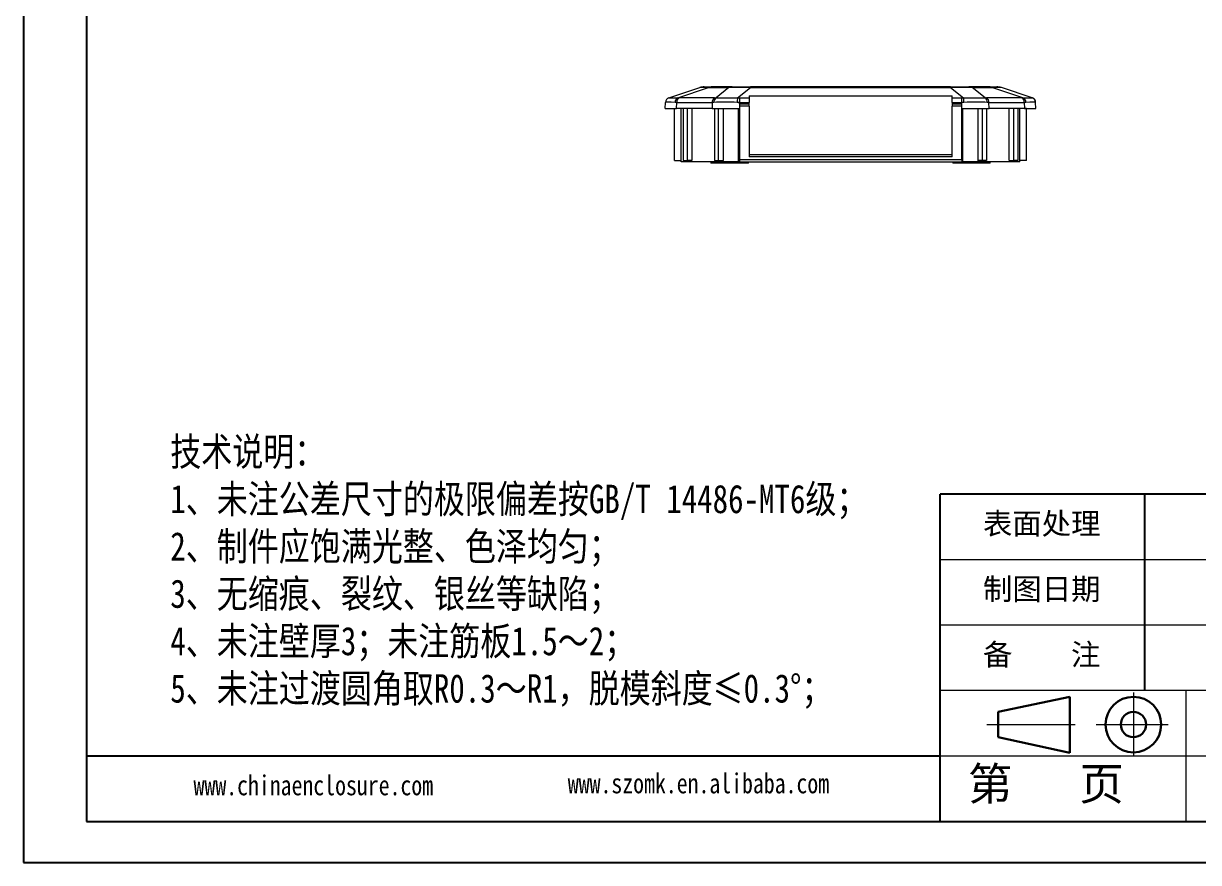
# Model space of a CAD drawing. Header units: inches. Extents: x 1153 to 4140, y 573 to 968.
# Drawn here: x 3016.2 to 3259.2, y 573 to 746.5 of the extents above; entities that cross this region are included whole.
import ezdxf

# ---------------------------------------------------------------- set-up
doc = ezdxf.new("R2010")
doc.units = ezdxf.units.IN
doc.linetypes.add('CENTER2', pattern=[28.575, 19.05, -3.175, 3.175, -3.175])
doc.layers.add('文字', color=81, linetype='Continuous')
for name, color, linetype, lineweight in [('粗实线', 7, 'Continuous', 30), ('细实线', 3, 'Continuous', 9), ('细点划线', 2, 'CENTER2', 9)]:
    doc.layers.add(name, color=color, linetype=linetype, lineweight=lineweight)
doc.styles.get("Standard").update_dxf_attribs({"font": 'txt', "bigfont": 'gbcbig.shx'})
doc.styles.add('宋体', font='', dxfattribs={"width": 0.8, "height": 3.5})
doc.styles.get('宋体').set_extended_font_data('SimSun')

msp = doc.modelspace()

# ---------------------------------------------------------------- linework, layer by layer
for p, q in [((3016.166, 928.498), (3016.166, 572.957)), ((3029.178, 920.033), (3029.178, 581.422)), ((3016.166, 737.559), (3016.166, 572.957)), ((3307.372, 649.144), (3205.788, 649.144)), ((3205.788, 581.422), (3205.788, 649.144)), ((3248.115, 608.511), (3248.115, 649.144)), ((3205.788, 594.966), (3029.178, 594.966)), ((3029.178, 581.422), (3510.538, 581.422)), ((3016.166, 572.957), (3519.003, 572.957)), ((3016.166, 572.957), (3248.961, 572.957))]:
    msp.add_line(p, q)
at = {"color": 7, "linetype": 'Continuous', "lineweight": 15}
for p, q in [((3149.638, 731.15), (3156.037, 733.27)), ((3151.473, 731.149), (3157.878, 733.271)), ((3156.503, 733.384), (3156.201, 733.286)), ((3157.878, 733.271), (3162.076, 733.271)), ((3162.742, 733.422), (3158.544, 733.422)), ((3162.076, 733.271), (3159.4, 731.149)), ((3163.845, 731.15), (3166.519, 733.27)), ((3166.226, 731.589), (3208.226, 731.589)), ((3166.226, 731.589), (3166.226, 731.146)), ((3166.519, 733.27), (3166.519, 733.422)), ((3207.934, 733.422), (3166.519, 733.422)), ((3166.519, 733.27), (3207.934, 733.27)), ((3207.934, 733.422), (3207.934, 733.27)), ((3207.934, 733.27), (3210.607, 731.15)), ((3208.226, 731.146), (3208.226, 731.589)), ((3215.909, 733.422), (3211.711, 733.422)), ((3215.053, 731.149), (3212.377, 733.271)), ((3212.377, 733.271), (3216.575, 733.271)), ((3216.575, 733.271), (3222.98, 731.149)), ((3218.252, 733.286), (3217.95, 733.384)), ((3224.814, 731.15), (3218.415, 733.27)), ((3148.918, 728.922), (3148.941, 730.214)), ((3151.261, 728.922), (3151.284, 730.219)), ((3151.284, 730.219), (3158.6, 730.219)), ((3159.085, 731.144), (3151.769, 731.144)), ((3158.6, 730.219), (3158.578, 728.922)), ((3164.226, 729.922), (3166.226, 729.922)), ((3164.226, 729.922), (3164.226, 729.431)), ((3166.226, 729.431), (3164.226, 729.431)), ((3164.226, 729.431), (3164.226, 718.431)), ((3164.251, 729.922), (3164.256, 730.214)), ((3164.256, 731.146), (3164.256, 730.214)), ((3164.256, 731.146), (3166.226, 731.146)), ((3164.256, 730.214), (3166.226, 730.214)), ((3166.226, 731.146), (3166.226, 730.214)), ((3166.226, 729.922), (3166.226, 730.214)), ((3166.226, 729.431), (3166.226, 729.922)), ((3166.226, 729.431), (3166.226, 718.932)), ((3208.226, 731.146), (3210.196, 731.146)), ((3208.226, 730.214), (3208.226, 731.146)), ((3208.226, 730.214), (3210.196, 730.214)), ((3208.226, 730.214), (3208.226, 729.922)), ((3208.226, 729.922), (3210.226, 729.922)), ((3208.226, 729.922), (3208.226, 729.431)), ((3208.226, 718.932), (3208.226, 729.431)), ((3210.226, 729.431), (3208.226, 729.431)), ((3210.196, 731.146), (3210.196, 730.214)), ((3210.196, 730.214), (3210.202, 729.922)), ((3210.226, 729.431), (3210.226, 729.922)), ((3210.226, 718.431), (3210.226, 729.431)), ((3222.684, 731.144), (3215.368, 731.144)), ((3215.875, 728.922), (3215.853, 730.219)), ((3215.853, 730.219), (3223.169, 730.219)), ((3223.169, 730.219), (3223.192, 728.922)), ((3225.534, 728.922), (3225.512, 730.214)), ((3148.918, 728.922), (3151.261, 728.922)), ((3150.836, 718.222), (3150.836, 728.922)), ((3158.578, 728.922), (3151.261, 728.922)), ((3152.226, 717.922), (3152.226, 728.922)), ((3152.622, 728.922), (3152.622, 718.222)), ((3153.47, 718.222), (3153.47, 728.922)), ((3154.392, 728.922), (3154.392, 718.222)), ((3158.578, 728.922), (3164.226, 728.922)), ((3159.09, 728.922), (3159.09, 718.222)), ((3159.938, 718.222), (3159.938, 728.922)), ((3160.86, 728.922), (3160.86, 718.222)), ((3164.042, 717.922), (3164.042, 728.922)), ((3210.226, 728.922), (3215.875, 728.922)), ((3210.411, 728.922), (3210.411, 717.922)), ((3213.592, 718.222), (3213.592, 728.922)), ((3214.514, 718.222), (3214.514, 728.922)), ((3215.363, 728.922), (3215.363, 718.222)), ((3223.192, 728.922), (3215.875, 728.922)), ((3220.06, 718.222), (3220.06, 728.922)), ((3220.982, 718.222), (3220.982, 728.922)), ((3221.831, 728.922), (3221.831, 718.222)), ((3222.226, 717.922), (3222.226, 728.922)), ((3223.192, 728.922), (3225.534, 728.922)), ((3223.617, 718.222), (3223.617, 728.922)), ((3208.226, 719.388), (3166.226, 719.388)), ((3150.836, 718.222), (3152.226, 718.222)), ((3152.622, 718.222), (3153.47, 718.222)), ((3154.392, 718.222), (3153.47, 718.222)), ((3153.544, 717.922), (3153.544, 718.222)), ((3160.86, 717.922), (3153.544, 717.922)), ((3158.346, 717.922), (3158.349, 717.622)), ((3158.349, 717.622), (3158.349, 717.619)), ((3166.104, 717.622), (3158.349, 717.622)), ((3159.09, 718.222), (3159.938, 718.222)), ((3159.938, 718.222), (3160.86, 718.222)), ((3160.86, 717.922), (3160.86, 718.222)), ((3164.042, 717.922), (3164.226, 717.922)), ((3164.226, 718.431), (3210.226, 718.431)), ((3164.226, 718.431), (3164.226, 717.922)), ((3164.226, 717.922), (3210.226, 717.922)), ((3166.104, 717.622), (3166.107, 717.922)), ((3166.104, 717.619), (3166.104, 717.622)), ((3208.226, 718.932), (3166.226, 718.932)), ((3208.346, 717.922), (3208.349, 717.622)), ((3208.349, 717.622), (3208.349, 717.619)), ((3216.104, 717.622), (3208.349, 717.622)), ((3210.226, 718.431), (3210.226, 717.922)), ((3210.226, 717.922), (3210.411, 717.922)), ((3213.592, 717.922), (3213.592, 718.222)), ((3214.514, 718.222), (3213.592, 718.222)), ((3220.909, 717.922), (3213.592, 717.922)), ((3215.363, 718.222), (3214.514, 718.222)), ((3216.104, 717.622), (3216.107, 717.922)), ((3216.104, 717.619), (3216.104, 717.622)), ((3220.06, 718.222), (3220.982, 718.222)), ((3220.909, 717.922), (3220.909, 718.222)), ((3221.831, 718.222), (3220.982, 718.222)), ((3223.617, 718.222), (3222.226, 718.222))]:
    msp.add_line(p, q, dxfattribs=at)
for centre, radius, start, end in [((3156.981, 730.422), 3, 90, 108.33287), ((3158.55, 731.855), 1.567, 90.24546, 115.40444), ((3162.748, 731.855), 1.567, 90.2454, 115.4045), ((3211.704, 731.855), 1.567, 64.59557, 89.75457), ((3215.902, 731.855), 1.567, 64.59558, 89.75453), ((3217.472, 730.422), 3, 71.66713, 90), ((3149.941, 730.197), 1, 108.33287, 179), ((3149.953, 730.202), 0.998, 108.36466, 179.04876), ((3151.969, 730.253), 1.024, 118.98488, 181.64155), ((3152.303, 730.275), 1.02, 121.55162, 183.10106), ((3159.619, 730.275), 1.02, 121.55162, 183.10106), ((3159.977, 730.307), 1.021, 124.44242, 184.66725), ((3171.364, 730.209), 7.578, 172.86497, 179.92124), ((3203.089, 730.209), 7.577, 0.07841, 7.13549), ((3214.476, 730.307), 1.021, 355.33267, 55.55785), ((3214.834, 730.275), 1.02, 356.89862, 58.44852), ((3222.15, 730.275), 1.02, 356.8987, 58.44826), ((3222.484, 730.253), 1.024, 358.35814, 61.01525), ((3224.5, 730.202), 0.998, 0.95095, 71.63534), ((3224.512, 730.197), 1, 1, 71.66713)]:
    msp.add_arc(centre, radius, start, end, dxfattribs=at)
for points in [[(3157.878, 733.271), (3156.741, 733.298), (3156.122, 733.298), (3156.037, 733.27)], [(3156.981, 733.422), (3156.981, 733.422), (3157.506, 733.422), (3158.544, 733.422)], [(3166.519, 733.27), (3164.825, 733.298), (3163.331, 733.298), (3162.076, 733.271)], [(3162.742, 733.422), (3163.779, 733.422), (3165.049, 733.422), (3166.519, 733.422)], [(3207.934, 733.422), (3209.404, 733.422), (3210.674, 733.422), (3211.711, 733.422)], [(3212.377, 733.271), (3211.122, 733.298), (3209.628, 733.298), (3207.934, 733.27)], [(3215.909, 733.422), (3216.946, 733.422), (3217.472, 733.422), (3217.472, 733.422)], [(3218.415, 733.27), (3218.394, 733.277), (3218.34, 733.282), (3218.252, 733.286)], [(3150.946, 730.224), (3149.767, 730.255), (3149.06, 730.253), (3148.955, 730.219)], [(3151.284, 730.219), (3151.167, 730.219), (3151.055, 730.221), (3150.946, 730.224)], [(3151.473, 731.149), (3151.568, 731.146), (3151.667, 731.144), (3151.769, 731.144)], [(3163.787, 730.219), (3162.009, 730.253), (3160.293, 730.255), (3158.96, 730.224)], [(3159.085, 731.144), (3159.187, 731.144), (3159.292, 731.146), (3159.4, 731.149)], [(3164.256, 730.214), (3164.1, 730.214), (3163.943, 730.216), (3163.787, 730.219)], [(3210.666, 730.219), (3210.51, 730.216), (3210.353, 730.214), (3210.196, 730.214)], [(3215.493, 730.224), (3214.158, 730.255), (3212.442, 730.253), (3210.666, 730.219)], [(3215.053, 731.149), (3215.161, 731.146), (3215.266, 731.144), (3215.368, 731.144)], [(3215.853, 730.219), (3215.736, 730.219), (3215.616, 730.221), (3215.493, 730.224)], [(3222.684, 731.144), (3222.786, 731.144), (3222.884, 731.146), (3222.98, 731.149)], [(3225.498, 730.219), (3225.393, 730.253), (3224.684, 730.255), (3223.507, 730.224)], [(3225.512, 730.214), (3225.512, 730.214), (3225.507, 730.216), (3225.498, 730.219)]]:
    msp.add_open_spline(points, degree=3, dxfattribs=at)
at = {"color": 8, "linetype": 'Continuous', "lineweight": 15}
msp.add_open_spline([(3218.252, 733.286), (3217.989, 733.297), (3217.428, 733.292), (3216.575, 733.271)], degree=3, dxfattribs=at)
at = {"color": 7, "linetype": 'Continuous', "lineweight": 15}
for points, knots in [([(3148.955, 730.219), (3148.951, 730.218), (3148.943, 730.215), (3148.941, 730.214), (3148.941, 730.214)], [0, 0, 0, 0, 0.4999362, 1, 1, 1, 1]), ([(3149.626, 731.146), (3149.627, 731.146), (3149.628, 731.146), (3149.635, 731.149), (3149.638, 731.15)], [0, 0, 0, 0, 0.5000182, 1, 1, 1, 1]), ([(3149.638, 731.15), (3149.646, 731.152), (3149.661, 731.156), (3149.696, 731.162), (3149.739, 731.167), (3149.792, 731.172), (3149.854, 731.176), (3149.926, 731.179), (3150.007, 731.181), (3150.097, 731.182), (3150.223, 731.183), (3150.395, 731.182), (3150.623, 731.177), (3150.879, 731.17), (3151.16, 731.16), (3151.368, 731.153), (3151.473, 731.149)], [0, 0, 0, 0, 0.0558885, 0.1115537, 0.1670554, 0.2224539, 0.2778101, 0.3331849, 0.388639, 0.444233, 0.500027, 0.6002643, 0.7000273, 0.7996686, 0.8995423, 1, 1, 1, 1]), ([(3158.96, 730.224), (3158.899, 730.222), (3158.776, 730.22), (3158.659, 730.22), (3158.6, 730.219)], [0, 0, 0, 0, 0.5001026, 1, 1, 1, 1]), ([(3159.4, 731.149), (3159.47, 731.151), (3159.609, 731.155), (3159.825, 731.161), (3160.046, 731.167), (3160.271, 731.171), (3160.502, 731.175), (3160.738, 731.179), (3160.979, 731.181), (3161.224, 731.182), (3161.541, 731.183), (3161.932, 731.182), (3162.4, 731.177), (3162.875, 731.17), (3163.357, 731.161), (3163.682, 731.154), (3163.845, 731.15)], [0, 0, 0, 0, 0.0559071, 0.11158672, 0.16709856, 0.22250284, 0.27786016, 0.33323124, 0.38867678, 0.44425724, 0.50003261, 0.60029988, 0.7000765, 0.79971586, 0.89957284, 1, 1, 1, 1]), ([(3163.845, 731.15), (3163.914, 731.149), (3164.051, 731.146), (3164.188, 731.146), (3164.256, 731.146)], [0, 0, 0, 0, 0.4999818, 1, 1, 1, 1]), ([(3210.196, 731.146), (3210.265, 731.146), (3210.402, 731.146), (3210.539, 731.149), (3210.607, 731.15)], [0, 0, 0, 0, 0.5000182, 1, 1, 1, 1]), ([(3210.607, 731.15), (3210.698, 731.152), (3210.879, 731.156), (3211.15, 731.162), (3211.418, 731.167), (3211.684, 731.172), (3211.947, 731.176), (3212.209, 731.179), (3212.468, 731.181), (3212.724, 731.182), (3213.046, 731.183), (3213.426, 731.182), (3213.858, 731.177), (3214.274, 731.17), (3214.675, 731.16), (3214.927, 731.153), (3215.053, 731.149)], [0, 0, 0, 0, 0.0558885, 0.1115537, 0.1670554, 0.2224539, 0.2778101, 0.3331849, 0.388639, 0.444233, 0.500027, 0.6002643, 0.7000273, 0.7996686, 0.8995423, 1, 1, 1, 1]), ([(3222.98, 731.149), (3223.038, 731.151), (3223.156, 731.155), (3223.322, 731.161), (3223.48, 731.167), (3223.63, 731.171), (3223.772, 731.175), (3223.905, 731.179), (3224.031, 731.181), (3224.148, 731.182), (3224.285, 731.183), (3224.432, 731.182), (3224.575, 731.177), (3224.686, 731.17), (3224.77, 731.161), (3224.799, 731.154), (3224.814, 731.15)], [0, 0, 0, 0, 0.0559071, 0.11158672, 0.16709856, 0.22250284, 0.27786016, 0.33323124, 0.38867678, 0.44425724, 0.50003261, 0.60029988, 0.7000765, 0.79971586, 0.89957284, 1, 1, 1, 1]), ([(3223.507, 730.224), (3223.452, 730.222), (3223.342, 730.22), (3223.227, 730.22), (3223.169, 730.219)], [0, 0, 0, 0, 0.5001026, 1, 1, 1, 1]), ([(3224.814, 731.15), (3224.818, 731.149), (3224.825, 731.146), (3224.826, 731.146), (3224.826, 731.146)], [0, 0, 0, 0, 0.4999818, 1, 1, 1, 1]), ([(3223.617, 728.922), (3223.598, 728.922), (3223.565, 728.922), (3223.345, 728.922), (3223.253, 728.922)], [0, 0, 0, 0, 0.5805455, 1, 1, 1, 1]), ([(3153.544, 717.922), (3153.334, 717.922), (3153.148, 717.922), (3152.823, 717.922), (3152.682, 717.922), (3152.456, 717.922), (3152.371, 717.922), (3152.256, 717.922), (3152.226, 717.922), (3152.226, 717.922)], [0, 0, 0, 0, 0.25, 0.25, 0.5, 0.5, 0.75, 0.75, 1, 1, 1, 1]), ([(3164.042, 717.922), (3163.745, 717.922), (3163.453, 717.922), (3162.878, 717.922), (3162.593, 717.922), (3162.049, 717.922), (3161.79, 717.922), (3161.302, 717.922), (3161.07, 717.922), (3160.86, 717.922)], [0, 0, 0, 0, 0.25, 0.25, 0.5, 0.5, 0.75, 0.75, 1, 1, 1, 1]), ([(3213.592, 717.922), (3213.382, 717.922), (3213.155, 717.922), (3212.668, 717.922), (3212.406, 717.922), (3211.861, 717.922), (3211.581, 717.922), (3211.005, 717.922), (3210.708, 717.922), (3210.411, 717.922)], [0, 0, 0, 0, 0.25, 0.25, 0.5, 0.5, 0.75, 0.75, 1, 1, 1, 1]), ([(3222.226, 717.922), (3222.226, 717.922), (3222.197, 717.922), (3222.083, 717.922), (3221.997, 717.922), (3221.772, 717.922), (3221.634, 717.922), (3221.308, 717.922), (3221.119, 717.922), (3220.909, 717.922)], [0, 0, 0, 0, 0.25, 0.25, 0.5, 0.5, 0.75, 0.75, 1, 1, 1, 1])]:
    msp.add_open_spline(points, degree=3, knots=knots, dxfattribs=at)
at = {"layer": '粗实线', "color": 7}
for p, q in [((3232.557, 607.244), (3217.758, 604.107)), ((3232.557, 607.244), (3232.557, 595.645)), ((3217.758, 604.107), (3217.758, 598.873)), ((3217.758, 598.873), (3232.557, 595.645))]:
    msp.add_line(p, q, dxfattribs=at)
for radius in [5.754, 2.617]:
    msp.add_circle((3245.729, 601.49), radius, dxfattribs=at)
at = {"layer": '细实线', "color": 7}
for p, q in [((3307.372, 635.6), (3205.788, 635.6)), ((3307.372, 622.055), (3205.788, 622.055)), ((3510.538, 608.511), (3205.788, 608.511)), ((3256.58, 608.511), (3256.58, 581.422)), ((3307.372, 594.966), (3205.788, 594.966))]:
    msp.add_line(p, q, dxfattribs=at)
at = {"layer": '细点划线', "color": 7}
for p, q in [((3245.729, 608.113), (3245.729, 594.966)), ((3215.398, 601.49), (3233.691, 601.49)), ((3238.034, 601.49), (3252.904, 601.49))]:
    msp.add_line(p, q, dxfattribs=at)

# ---------------------------------------------------------------- texts
at = {"char_height": 4.45431, "width": 2531.60994, "attachment_point": 1}
for s, insert in [('{\\fSimHei|b0|i0|c134|p49;表面处理}', (3214.622, 645.3)), ('{\\fSimHei|b0|i0|c134|p49;制图日期}', (3214.622, 631.756)), ('{\\fSimHei|b0|i0|c134|p49;备    注}', (3214.622, 618.211))]:
    msp.add_mtext(s, dxfattribs=dict(at, insert=insert))
at = {"layer": '文字', "color": 0, "attachment_point": 1, "style": '宋体'}
for s, insert, char_height, width in [('{\\H1.111x;技术说明：\\P1、未注公差尺寸的极限偏差按GB/T 14486-MT6级；\\P2、制件应饱满光整、色泽均匀；\\P3、无缩痕、裂纹、银丝等缺陷；\\P4、未注壁厚3；未注筋板1.5～2；\\P5、未注过渡圆角取R0.3～R1，脱模斜度≤0.3%%D；}', (3046.526, 660.912), 5.29079, 225.91677), ('www.chinaenclosure.com', (3051.337, 591.003), 4.13857, 72.71077), ('www.szomk.en.alibaba.com', (3128.746, 591.413), 4.13857, 72.71077)]:
    msp.add_mtext(s, dxfattribs=dict(at, insert=insert, char_height=char_height, width=width))
at = {"layer": '细实线', "color": 7, "insert": (3211.487, 592.638), "char_height": 6.77221, "width": 50.79159, "attachment_point": 1}
msp.add_mtext('{\\fSimSun|b0|i0|c134|p54;第   页}', dxfattribs=at)

doc.saveas('drawing.dxf')
